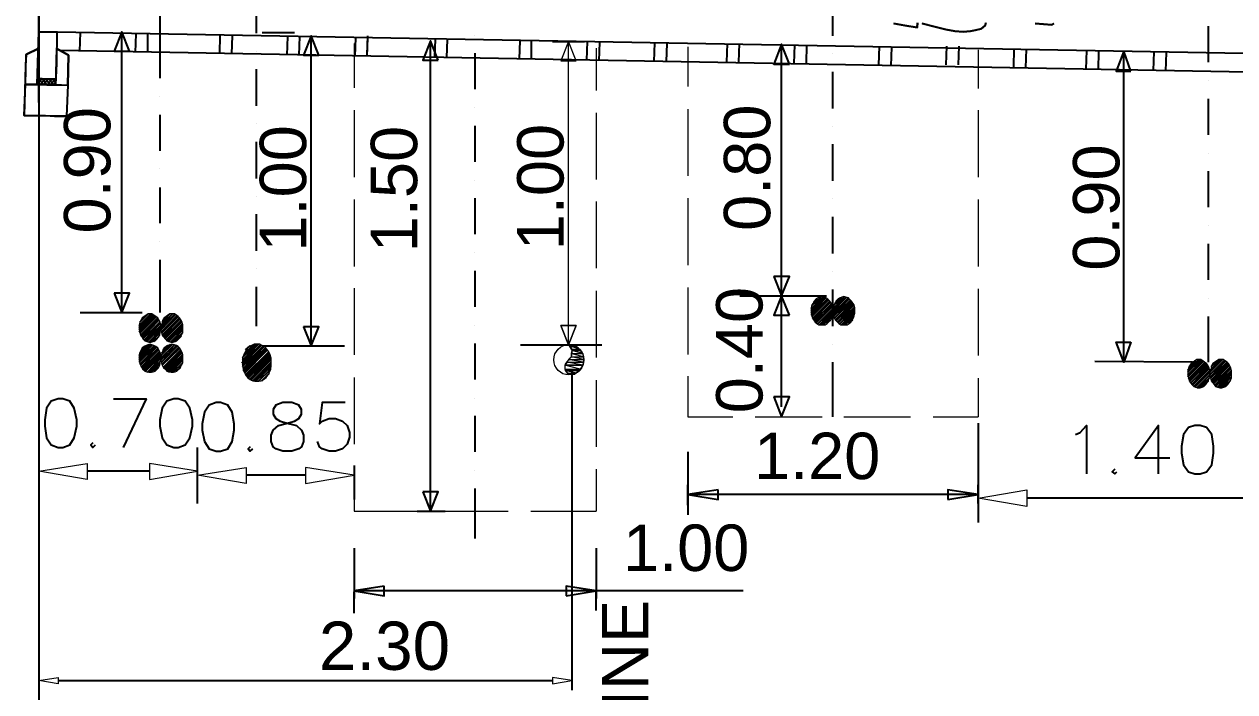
# Model space of a CAD drawing. Header units: inches. Extents: x 11 to 850, y 10 to 598.
# Drawn here: x 122.9 to 245.6, y 107.9 to 175.5 of the extents above; entities that cross this region are included whole.
import ezdxf

# ---------------------------------------------------------------- set-up
doc = ezdxf.new("R2010")
doc.units = ezdxf.units.IN
doc.header["$MEASUREMENT"] = 0
doc.layers.add('PDF_Geometry', color=7, linetype='Continuous')
doc.layers.add('PDF_Text', color=7, linetype='Continuous')
doc.styles.add('PDF Arial', font='arial.ttf')

msp = doc.modelspace()

# ---------------------------------------------------------------- linework, layer by layer
at = {"layer": 'PDF_Geometry', "lineweight": 25}
for points in [[(124.42, 167.6), (124.42, 296.9)], [(124.42, 167.6), (124.29, 243.57)], [(124.42, 214.04), (124.42, 34.48)], [(136.65, 179.9), (136.65, 174.76)], [(146.47, 174.63), (146.47, 178.6)], [(204.87, 174.37), (204.87, 178.08)], [(136.65, 175.41), (136.65, 170.08)], [(124.29, 171.64), (124.42, 174.76), (125.33, 174.76)], [(125.33, 174.76), (126.24, 174.76)], [(126.24, 174.76), (126.18, 171.57)], [(133.59, 172.81), (132.81, 174.76), (132.03, 172.81), (133.59, 172.81)], [(132.81, 146.34), (132.81, 174.76)], [(147.05, 174.69), (150.3, 174.69)], [(152.78, 172.42), (152, 174.37), (151.22, 172.42), (152.78, 172.42)], [(152, 142.96), (152, 174.37)], [(168.58, 174.43), (168.58, 174.43)], [(242.92, 171.7), (242.92, 175.34)], [(124.36, 173.07), (124.23, 169.43), (123.05, 169.43), (123.12, 172.48), (124.36, 173.07)], [(124.36, 173.07), (123.12, 172.48)], [(126.18, 173.07), (126.11, 169.43), (127.35, 169.36), (127.41, 172.42), (126.18, 173.07)], [(126.18, 173.07), (127.41, 172.42), (127.35, 169.36)], [(164.87, 171.9), (164.09, 173.85), (163.31, 171.9), (164.87, 171.9)], [(164.09, 126.24), (164.09, 173.52)], [(176.45, 173.78), (179.7, 173.78)], [(200.45, 171.51), (199.67, 173.52), (198.89, 171.51), (200.45, 171.51)], [(199.67, 136.78), (199.67, 173.52)], [(123.12, 172.48), (123.05, 171.31)], [(146.47, 172.81), (146.47, 172.81)], [(168.58, 172.61), (168.58, 168.97)], [(204.87, 172.55), (204.87, 172.55)], [(235.05, 170.79), (234.33, 172.81), (233.55, 170.79), (235.05, 170.79)], [(234.33, 141.33), (234.33, 172.81)], [(123.05, 171.31), (122.92, 166.3)], [(124.23, 169.43), (124.29, 171.64)], [(126.18, 171.57), (126.11, 169.43)], [(146.47, 167.28), (146.47, 170.99)], [(204.87, 167.02), (204.87, 170.73)], [(127.35, 169.36), (127.22, 166.24), (122.92, 166.3), (123.05, 169.43), (127.35, 169.36)], [(123.05, 169.43), (124.23, 169.43)], [(124.23, 169.49), (124.75, 170.01)], [(124.23, 169.43), (125.14, 169.43)], [(124.29, 170.08), (125.2, 170.01)], [(124.29, 169.88), (124.36, 170.01)], [(124.49, 169.43), (124.29, 169.75)], [(124.88, 169.43), (124.36, 170.01)], [(124.55, 169.43), (125.07, 170.01)], [(125.2, 169.43), (124.75, 170.01)], [(124.88, 169.43), (125.4, 170.01)], [(125.53, 169.43), (125.07, 170.01)], [(125.14, 169.43), (126.11, 169.43)], [(125.2, 170.01), (126.11, 170.01)], [(125.27, 169.43), (125.79, 170.01)], [(125.92, 169.43), (125.4, 170.01)], [(125.59, 169.43), (126.11, 170.01), (126.11, 170.01)], [(126.11, 169.56), (125.79, 170.01)], [(125.92, 169.43), (126.11, 169.56)], [(126.11, 170.01), (126.11, 170.01)], [(126.11, 169.43), (127.35, 169.36), (127.22, 166.24)], [(242.92, 169.82), (242.92, 169.82)], [(136.65, 168.25), (136.65, 168.25)], [(168.58, 167.08), (168.58, 167.08)], [(242.92, 164.35), (242.92, 167.99)], [(122.92, 166.3), (124.16, 166.3)], [(124.16, 166.3), (125.07, 166.3)], [(125.07, 166.3), (125.98, 166.24)], [(125.98, 166.24), (127.22, 166.24)], [(136.65, 166.37), (136.65, 162.73)], [(146.47, 165.46), (146.47, 165.46)], [(168.58, 165.26), (168.58, 161.62)], [(204.87, 165.2), (204.87, 165.2)], [(146.47, 159.93), (146.47, 163.64)], [(204.87, 159.67), (204.87, 163.38)], [(242.92, 162.47), (242.92, 162.47)], [(136.65, 160.91), (136.65, 160.91)], [(168.58, 159.74), (168.58, 159.74)], [(242.92, 157), (242.92, 160.65)], [(136.65, 159.02), (136.65, 155.38)], [(146.47, 158.11), (146.47, 158.11)], [(168.58, 157.91), (168.58, 154.27)], [(204.87, 157.85), (204.87, 157.85)], [(146.47, 152.58), (146.47, 156.29)], [(204.87, 152.32), (204.87, 156.03)], [(242.92, 155.12), (242.92, 155.12)], [(136.65, 153.56), (136.65, 153.56)], [(168.58, 152.39), (168.58, 152.39)], [(242.92, 149.65), (242.92, 153.3)], [(136.65, 151.67), (136.65, 146.34)], [(146.47, 150.76), (146.47, 150.76)], [(168.58, 150.57), (168.58, 146.92)], [(198.89, 149.98), (199.67, 148.03), (200.45, 149.98), (198.89, 149.98)], [(204.87, 150.5), (204.87, 150.5)], [(146.47, 144.97), (146.47, 148.94)], [(204.87, 144.97), (204.87, 148.68)], [(132.03, 148.29), (132.81, 146.34), (133.59, 148.29), (132.03, 148.29)], [(195.44, 148.03), (204.22, 148.03)], [(200.45, 146.08), (199.67, 148.03), (198.89, 146.08), (200.45, 146.08)], [(242.92, 147.77), (242.92, 147.77)], [(128.58, 146.34), (134.89, 146.34)], [(151.22, 144.91), (152, 142.96), (152.78, 144.91), (151.22, 144.91)], [(168.58, 145.04), (168.58, 145.04)], [(242.92, 141.33), (242.92, 145.95)], [(147.05, 142.96), (155.38, 142.96)], [(168.58, 143.22), (168.58, 139.57)], [(173.2, 143.09), (181.46, 143.09)], [(204.87, 143.15), (204.87, 143.15)], [(235.05, 143.35), (234.33, 141.33), (233.55, 143.35), (235.05, 143.35)], [(204.87, 135.8), (204.87, 141.33)], [(241.29, 141.33), (231.4, 141.4)], [(126.37, 137.62), (125.66, 137.36), (125.2, 136.65), (125.01, 135.48), (125.01, 134.83), (125.2, 133.66), (125.66, 132.94), (126.37, 132.68), (126.83, 132.68), (127.54, 132.94), (128, 133.66), (128.26, 134.83), (128.26, 135.48), (128, 136.65), (127.54, 137.36), (126.83, 137.62), (126.37, 137.62)], [(131.96, 137.62), (135.28, 137.62), (132.94, 132.68)], [(138.08, 137.62), (137.36, 137.36), (136.91, 136.65), (136.65, 135.48), (136.65, 134.83), (136.91, 133.66), (137.36, 132.94), (138.08, 132.68), (138.53, 132.68), (139.25, 132.94), (139.7, 133.66), (139.96, 134.83), (139.96, 135.48), (139.7, 136.65), (139.25, 137.36), (138.53, 137.62), (138.08, 137.62)], [(168.58, 137.69), (168.58, 137.69)], [(198.89, 137.82), (199.67, 135.8), (200.45, 137.82), (198.89, 137.82)], [(142.37, 137.23), (141.66, 136.97), (141.2, 136.26), (140.94, 135.09), (140.94, 134.44), (141.2, 133.27), (141.66, 132.55), (142.37, 132.29), (142.83, 132.29), (143.54, 132.55), (144, 133.27), (144.19, 134.44), (144.19, 135.09), (144, 136.26), (143.54, 136.97), (142.83, 137.23), (142.37, 137.23)], [(149.13, 137.23), (148.42, 136.97), (148.16, 136.52), (148.16, 136.06), (148.42, 135.61), (148.87, 135.35), (149.85, 135.09), (150.5, 134.89), (151.02, 134.44), (151.22, 133.92), (151.22, 133.27), (151.02, 132.75), (150.76, 132.55), (150.04, 132.29), (149.13, 132.29), (148.42, 132.55), (148.16, 132.75), (147.96, 133.27), (147.96, 133.92), (148.16, 134.44), (148.68, 134.89), (149.33, 135.09), (150.3, 135.35), (150.76, 135.61), (151.02, 136.06), (151.02, 136.52), (150.76, 136.97), (150.04, 137.23), (149.13, 137.23)], [(155.44, 137.23), (153.1, 137.23), (152.84, 135.09), (153.1, 135.35), (153.82, 135.61), (154.47, 135.61), (155.18, 135.35), (155.64, 134.89), (155.9, 134.18), (155.9, 133.72), (155.64, 133.01), (155.18, 132.55), (154.47, 132.29), (153.82, 132.29), (153.1, 132.55), (152.84, 132.75), (152.65, 133.27)], [(168.58, 135.87), (168.58, 132.23)], [(219.57, 135.15), (219.57, 125.07)], [(229.45, 133.98), (229.91, 134.18), (230.56, 134.89), (230.56, 130.01)], [(237.84, 130.01), (237.84, 134.89), (235.5, 131.64), (239.01, 131.64)], [(241.55, 134.89), (240.9, 134.7), (240.38, 133.98), (240.18, 132.81), (240.18, 132.09), (240.38, 130.92), (240.9, 130.21), (241.55, 130.01), (242.07, 130.01), (242.72, 130.21), (243.24, 130.92), (243.44, 132.09), (243.44, 132.81), (243.24, 133.98), (242.72, 134.7), (242.07, 134.89), (241.55, 134.89)], [(129.88, 133.14), (129.69, 132.94), (129.88, 132.68), (130.14, 132.94)], [(140.48, 127.02), (140.48, 132.68)], [(145.82, 132.75), (145.62, 132.55), (145.82, 132.29), (146.08, 132.55)], [(219.57, 132.62), (219.57, 125.79)], [(140.48, 128.26), (140.48, 132.29)], [(190.17, 132.23), (190.17, 125.85)], [(135.61, 130.27), (129.3, 130.27)], [(156.35, 130.86), (156.35, 127.41)], [(168.58, 130.34), (168.58, 130.34)], [(233.42, 130.47), (233.16, 130.21), (233.42, 130.01), (233.62, 130.21)], [(151.41, 129.88), (145.43, 129.88)], [(190.17, 126.83), (190.17, 128.91)], [(219.57, 127.02), (219.57, 128.91)], [(124.42, 128.58), (124.42, 127.8)], [(163.31, 128.19), (164.09, 126.24), (164.87, 128.19), (163.31, 128.19)], [(168.58, 128.52), (168.58, 123.45)], [(193.23, 128.39), (190.17, 127.93), (193.23, 127.41), (193.23, 128.39)], [(219.57, 127.93), (190.17, 127.93)], [(216.51, 127.41), (219.57, 127.93), (216.51, 128.39), (216.51, 127.41)], [(248.38, 127.54), (224.51, 127.54)], [(162.73, 126.24), (165.59, 126.24)], [(156.35, 122.47), (156.35, 117.4)], [(180.87, 122.47), (180.87, 117.4)], [(159.41, 118.63), (156.35, 118.18), (159.41, 117.66), (159.41, 118.63)], [(195.77, 118.18), (156.35, 118.18)], [(156.35, 115.9), (156.35, 118.05)], [(177.82, 117.66), (180.87, 118.18), (177.82, 118.63), (177.82, 117.66)], [(180.87, 116.16), (180.87, 118.05)]]:
    msp.add_lwpolyline(points, dxfattribs=at)
at = {"layer": 'PDF_Geometry', "color": 30, "lineweight": 25}
for points in [[(211.05, 175.6), (212.15, 175.41), (213.39, 175.21), (213.45, 175.67)], [(213.45, 175.67), (213.39, 175.21), (212.15, 175.41), (211.05, 175.6)], [(213.91, 175.6), (215.21, 175.28), (216.32, 175.02), (217.23, 174.82), (218.07, 174.76), (218.79, 174.82), (219.31, 174.95), (219.89, 175.08), (220.28, 175.41), (220.35, 175.67)], [(220.35, 175.67), (220.28, 175.41), (219.89, 175.08), (219.31, 174.95), (218.79, 174.82), (218.07, 174.76), (217.23, 174.82), (216.32, 175.02), (215.21, 175.28), (213.91, 175.6)], [(225.36, 175.6), (227.05, 175.47), (227.24, 175.6)], [(227.24, 175.6), (227.05, 175.47), (225.36, 175.6)]]:
    msp.add_lwpolyline(points, dxfattribs=at)
at = {"layer": 'PDF_Geometry', "color": 1, "lineweight": 25}
for points in [[(280.25, 171.96), (124.42, 174.76)], [(128.58, 174.69), (128.52, 172.81)], [(134.24, 174.56), (134.18, 172.68)], [(135.41, 174.56), (135.41, 172.68)], [(142.76, 174.43), (142.7, 172.55)], [(144, 174.37), (143.93, 172.55)], [(149.59, 174.3), (149.52, 172.42)], [(150.83, 174.3), (150.76, 172.42)], [(157.72, 174.37), (157.65, 172.48)], [(156.48, 174.17), (156.42, 172.29)], [(157.72, 174.17), (157.65, 172.29)], [(164.55, 174.04), (164.48, 172.16)], [(165.78, 173.98), (165.72, 172.16)], [(173.13, 173.85), (173.07, 172.03)], [(174.3, 173.85), (174.3, 171.96)], [(179.96, 173.78), (179.9, 171.9)], [(181.2, 173.72), (181.13, 171.83)], [(186.79, 173.65), (186.73, 171.77)], [(188.03, 173.59), (187.96, 171.77)], [(194.14, 173.59), (194.07, 171.7)], [(195.37, 173.59), (195.31, 171.7)], [(200.97, 173.46), (200.9, 171.57)], [(202.2, 173.46), (202.14, 171.57)], [(209.55, 173.33), (209.49, 171.38)], [(210.79, 173.2), (210.72, 171.31)], [(216.38, 173.33), (216.32, 171.44)], [(217.62, 173.33), (217.55, 171.44)], [(223.21, 173.07), (223.15, 171.18)], [(224.45, 173), (224.38, 171.12)], [(280.18, 170.08), (126.57, 172.87)], [(230.56, 172.87), (230.49, 170.99)], [(231.79, 172.81), (231.73, 170.92)], [(237.39, 172.74), (237.32, 170.86)], [(238.62, 172.68), (238.56, 170.79)], [(124.42, 162.73), (124.42, 108.1)], [(134.57, 145.04), (135.74, 146.21)], [(134.57, 144.84), (135.93, 146.14)], [(134.57, 144.58), (136.06, 146.08)], [(134.57, 144.39), (136.19, 146.01)], [(134.63, 145.36), (135.48, 146.21)], [(136.78, 144.84), (138.14, 146.14)], [(136.78, 144.58), (138.27, 146.14)], [(136.84, 145.1), (137.95, 146.21)], [(136.84, 144.39), (138.4, 146.01)], [(136.91, 145.36), (137.69, 146.21)], [(134.63, 144.26), (136.32, 145.95)], [(134.7, 144.06), (136.45, 145.82)], [(134.76, 143.93), (136.52, 145.69)], [(134.89, 143.8), (136.58, 145.56)], [(134.96, 143.67), (136.65, 145.36)], [(135.09, 143.54), (136.71, 145.23)], [(135.22, 143.48), (136.78, 145.04)], [(135.35, 143.41), (136.78, 144.84)], [(136.84, 144.26), (138.53, 145.95)], [(136.91, 144.06), (138.66, 145.82)], [(136.97, 143.93), (138.73, 145.69)], [(137.1, 143.8), (138.86, 145.56)], [(137.17, 143.67), (138.92, 145.43)], [(137.3, 143.54), (138.99, 145.23)], [(137.43, 143.48), (138.99, 145.04)], [(137.56, 143.41), (138.99, 144.84)], [(135.54, 143.35), (136.78, 144.58)], [(135.74, 143.35), (136.71, 144.32)], [(136.06, 143.41), (136.58, 143.93)], [(137.75, 143.35), (138.99, 144.58)], [(137.95, 143.35), (138.99, 144.32)], [(138.27, 143.41), (138.86, 144)], [(134.57, 141.92), (135.74, 143.15)], [(134.57, 141.72), (135.93, 143.09)], [(134.57, 141.53), (136.13, 143.02)], [(134.57, 141.33), (136.26, 142.96)], [(134.63, 142.24), (135.54, 143.15)], [(134.63, 141.13), (136.32, 142.83)], [(134.7, 141), (136.45, 142.7)], [(134.76, 140.81), (136.52, 142.57)], [(134.83, 142.63), (135.15, 142.96)], [(134.89, 140.68), (136.65, 142.44)], [(134.96, 140.55), (136.71, 142.31)], [(136.78, 141.98), (137.95, 143.15)], [(136.78, 141.72), (138.14, 143.09)], [(136.78, 141.53), (138.34, 143.02)], [(136.84, 142.24), (137.75, 143.15)], [(136.84, 141.33), (138.47, 142.96)], [(136.91, 141.13), (138.6, 142.83)], [(136.91, 141), (138.66, 142.7)], [(137.04, 140.81), (138.79, 142.57)], [(137.1, 142.7), (137.36, 142.96)], [(137.1, 140.68), (138.86, 142.44)], [(137.23, 140.61), (138.92, 142.31)], [(135.09, 140.48), (136.71, 142.11)], [(135.22, 140.42), (136.78, 141.92)], [(135.41, 140.29), (136.78, 141.72)], [(135.54, 140.29), (136.78, 141.46)], [(135.8, 140.29), (136.71, 141.2)], [(137.3, 140.48), (138.99, 142.11)], [(137.49, 140.42), (138.99, 141.92)], [(137.62, 140.35), (138.99, 141.72)], [(137.82, 140.29), (138.99, 141.53)], [(138.01, 140.29), (138.92, 141.2)], [(240.83, 140.55), (241.94, 141.59)], [(240.83, 140.29), (242.14, 141.59)], [(240.83, 140.03), (242.27, 141.53)], [(240.83, 139.83), (242.46, 141.46)], [(240.9, 139.64), (242.59, 141.33)], [(240.96, 140.87), (241.68, 141.53)], [(240.96, 139.51), (242.66, 141.2)], [(241.03, 139.38), (242.79, 141.13)], [(243.05, 140.29), (244.35, 141.59)], [(243.05, 140.03), (244.54, 141.53)], [(243.11, 140.55), (244.15, 141.59)], [(243.11, 139.83), (244.67, 141.46)], [(243.11, 139.7), (244.8, 141.33)], [(243.18, 140.87), (243.89, 141.53)], [(243.18, 139.51), (244.93, 141.26)], [(243.24, 139.38), (245, 141.13)], [(136.13, 140.42), (136.52, 140.81)], [(138.34, 140.42), (138.79, 140.81)], [(178.4, 140.61), (178.4, 108.1)], [(241.09, 139.18), (242.85, 140.94)], [(241.23, 139.05), (242.92, 140.81)], [(241.29, 138.99), (242.98, 140.68)], [(241.42, 138.86), (243.05, 140.48)], [(241.55, 138.79), (243.05, 140.29)], [(241.75, 138.73), (243.05, 140.03)], [(243.31, 139.25), (245.06, 141)], [(243.44, 139.12), (245.13, 140.81)], [(243.57, 138.99), (245.19, 140.68)], [(243.63, 138.86), (245.26, 140.48)], [(243.83, 138.79), (245.26, 140.29)], [(243.96, 138.73), (245.26, 140.09)], [(244.15, 138.73), (245.26, 139.83)], [(241.94, 138.73), (243.05, 139.77)], [(242.2, 138.79), (242.92, 139.44)], [(244.41, 138.79), (245.19, 139.51)], [(126.37, 109.07), (176.45, 109.07)]]:
    msp.add_lwpolyline(points, dxfattribs=at)
at = {"layer": 'PDF_Geometry', "color": 3, "lineweight": 0}
for points in [[(132.81, 174.76), (132.03, 172.81), (133.59, 172.81), (132.81, 174.76)], [(152, 174.37), (151.22, 172.42), (152.78, 172.42), (152, 174.37)], [(164.09, 173.85), (163.31, 171.9), (164.87, 171.9), (164.09, 173.85)], [(199.67, 173.52), (198.89, 171.51), (200.45, 171.51), (199.67, 173.52)], [(132.03, 172.81), (133.59, 172.81), (133.59, 172.81), (132.03, 172.81)], [(151.22, 172.42), (152.78, 172.42), (152.78, 172.42), (151.22, 172.42)], [(163.31, 171.9), (164.87, 171.9), (164.87, 171.9), (163.31, 171.9)], [(234.33, 172.81), (233.55, 170.79), (235.05, 170.79), (234.33, 172.81)], [(198.89, 171.51), (200.45, 171.51), (200.45, 171.51), (198.89, 171.51)], [(233.55, 170.79), (235.05, 170.79), (235.05, 170.79), (233.55, 170.79)], [(200.45, 149.98), (200.45, 149.98), (198.89, 149.98), (200.45, 149.98)], [(200.45, 149.98), (198.89, 149.98), (200.45, 149.98)], [(198.89, 149.98), (200.45, 149.98), (199.67, 148.03), (198.89, 149.98)], [(133.59, 148.29), (133.59, 148.29), (132.03, 148.29), (133.59, 148.29)], [(133.59, 148.29), (132.03, 148.29), (132.81, 146.34), (133.59, 148.29)], [(199.67, 148.03), (198.89, 146.08), (200.45, 146.08), (199.67, 148.03)], [(198.89, 146.08), (200.45, 146.08), (200.45, 146.08), (198.89, 146.08)], [(151.22, 144.91), (151.22, 144.91), (152.78, 144.91), (151.22, 144.91)], [(151.22, 144.91), (152.78, 144.91), (152, 142.96), (151.22, 144.91)], [(233.55, 143.35), (233.55, 143.35), (235.05, 143.35), (233.55, 143.35)], [(233.55, 143.35), (235.05, 143.35), (234.33, 141.33), (233.55, 143.35)], [(198.89, 137.82), (198.89, 137.82), (200.45, 137.82), (198.89, 137.82)], [(198.89, 137.82), (200.45, 137.82), (199.67, 135.8), (198.89, 137.82)], [(164.87, 128.19), (164.87, 128.19), (163.31, 128.19), (164.87, 128.19)], [(164.87, 128.19), (163.31, 128.19), (164.09, 126.24), (164.87, 128.19)], [(193.23, 128.39), (190.17, 127.93), (193.23, 127.93), (193.23, 128.39)], [(190.17, 127.93), (193.23, 127.93), (193.23, 127.41), (190.17, 127.93)], [(216.51, 128.39), (216.51, 127.93), (219.57, 127.93), (216.51, 128.39)], [(216.51, 127.93), (219.57, 127.93), (216.51, 127.41), (216.51, 127.93)], [(159.41, 118.63), (156.35, 118.18), (159.41, 118.18), (159.41, 118.63)], [(156.35, 118.18), (159.41, 118.18), (159.41, 117.66), (156.35, 118.18)], [(177.82, 118.63), (177.82, 118.18), (180.87, 118.18), (177.82, 118.63)], [(177.82, 118.18), (180.87, 118.18), (177.82, 117.66), (177.82, 118.18)]]:
    msp.add_lwpolyline(points, dxfattribs=at)
at = {"layer": 'PDF_Geometry', "color": 30, "lineweight": 20}
for points in [[(156.35, 173.59), (156.35, 169.1)], [(180.87, 173.13), (180.87, 168.84)], [(156.35, 166.82), (156.35, 160.06)], [(180.87, 166.56), (180.87, 159.8)], [(156.35, 157.78), (156.35, 151.02)], [(180.87, 157.59), (180.87, 150.83)], [(156.35, 148.81), (156.35, 142.05)], [(180.87, 148.55), (180.87, 141.79)], [(156.35, 139.77), (156.35, 133.01)], [(180.87, 139.51), (180.87, 132.75)], [(156.35, 130.73), (156.35, 126.24)], [(180.87, 130.47), (180.87, 126.24)], [(156.35, 126.24), (162.92, 126.24)], [(165.2, 126.24), (171.96, 126.24)], [(174.24, 126.24), (180.87, 126.24)]]:
    msp.add_lwpolyline(points, dxfattribs=at)
at = {"layer": 'PDF_Geometry', "color": 1, "lineweight": 20}
for points in [[(178.86, 171.83), (178.08, 173.78), (177.29, 171.83), (178.86, 171.83)], [(178.08, 143.09), (178.08, 173.78)], [(135.67, 146.21), (135.48, 146.21), (135.28, 146.08), (135.09, 145.95), (134.89, 145.82), (134.76, 145.62), (134.63, 145.36), (134.57, 145.1), (134.57, 144.84), (134.57, 144.58), (134.63, 144.32), (134.7, 144.06), (134.83, 143.87), (134.96, 143.67), (135.15, 143.48), (135.35, 143.41), (135.54, 143.35), (135.8, 143.35), (136, 143.41), (136.19, 143.48), (136.39, 143.67), (136.52, 143.87), (136.65, 144.06), (136.71, 144.32), (136.78, 144.58), (136.78, 144.84), (136.78, 145.1), (136.71, 145.36), (136.58, 145.62), (136.45, 145.82), (136.26, 145.95), (136.06, 146.08), (135.87, 146.21), (135.67, 146.21)], [(137.88, 146.21), (137.69, 146.21), (137.49, 146.08), (137.3, 145.95), (137.1, 145.82), (136.97, 145.62), (136.91, 145.36), (136.84, 145.1), (136.78, 144.84), (136.78, 144.58), (136.84, 144.32), (136.91, 144.06), (137.04, 143.87), (137.23, 143.67), (137.36, 143.48), (137.56, 143.41), (137.82, 143.35), (138.01, 143.35), (138.21, 143.41), (138.4, 143.48), (138.6, 143.67), (138.73, 143.87), (138.86, 144.06), (138.99, 144.32), (138.99, 144.58), (138.99, 144.84), (138.99, 145.1), (138.92, 145.36), (138.79, 145.62), (138.66, 145.82), (138.53, 145.95), (138.34, 146.08), (138.14, 146.21), (137.88, 146.21)], [(177.29, 145.04), (178.08, 143.09), (178.86, 145.04), (177.29, 145.04)], [(135.67, 143.15), (135.48, 143.09), (135.28, 143.02), (135.09, 142.89), (134.89, 142.76), (134.76, 142.57), (134.63, 142.31), (134.57, 142.05), (134.57, 141.79), (134.57, 141.53), (134.63, 141.26), (134.7, 141), (134.83, 140.74), (134.96, 140.61), (135.15, 140.42), (135.35, 140.35), (135.54, 140.29), (135.8, 140.29), (136, 140.35), (136.19, 140.42), (136.39, 140.61), (136.52, 140.74), (136.65, 141), (136.71, 141.26), (136.78, 141.53), (136.78, 141.79), (136.78, 142.05), (136.71, 142.31), (136.58, 142.57), (136.45, 142.76), (136.26, 142.89), (136.06, 143.02), (135.87, 143.09), (135.67, 143.15)], [(137.88, 143.15), (137.69, 143.09), (137.49, 143.02), (137.3, 142.89), (137.1, 142.76), (136.97, 142.57), (136.91, 142.31), (136.84, 142.05), (136.78, 141.79), (136.78, 141.53), (136.84, 141.26), (136.91, 141), (137.04, 140.74), (137.23, 140.61), (137.36, 140.42), (137.56, 140.35), (137.82, 140.29), (138.01, 140.29), (138.21, 140.35), (138.4, 140.42), (138.6, 140.61), (138.73, 140.74), (138.86, 141), (138.99, 141.26), (138.99, 141.53), (138.99, 141.79), (138.99, 142.05), (138.92, 142.31), (138.79, 142.57), (138.66, 142.76), (138.53, 142.89), (138.34, 143.02), (138.14, 143.09), (137.88, 143.15)], [(241.94, 141.59), (241.75, 141.59), (241.55, 141.46), (241.36, 141.33), (241.16, 141.2), (241.03, 141), (240.9, 140.74), (240.83, 140.48), (240.83, 140.22), (240.83, 139.96), (240.9, 139.7), (240.96, 139.44), (241.09, 139.25), (241.23, 139.05), (241.42, 138.86), (241.62, 138.79), (241.81, 138.73), (242.07, 138.73), (242.27, 138.79), (242.46, 138.86), (242.66, 139.05), (242.79, 139.25), (242.92, 139.44), (242.98, 139.7), (243.05, 139.96), (243.05, 140.22), (243.05, 140.48), (242.98, 140.74), (242.85, 141), (242.72, 141.2), (242.53, 141.33), (242.33, 141.46), (242.14, 141.59), (241.94, 141.59)], [(244.15, 141.59), (243.96, 141.59), (243.76, 141.46), (243.57, 141.33), (243.37, 141.2), (243.24, 141), (243.18, 140.74), (243.11, 140.48), (243.05, 140.22), (243.05, 139.96), (243.11, 139.7), (243.18, 139.44), (243.31, 139.25), (243.5, 139.05), (243.63, 138.86), (243.83, 138.79), (244.09, 138.73), (244.28, 138.73), (244.48, 138.79), (244.67, 138.86), (244.87, 139.05), (245, 139.25), (245.13, 139.44), (245.26, 139.7), (245.26, 139.96), (245.26, 140.22), (245.26, 140.48), (245.19, 140.74), (245.06, 141), (244.93, 141.2), (244.8, 141.33), (244.61, 141.46), (244.41, 141.59), (244.15, 141.59)]]:
    msp.add_lwpolyline(points, dxfattribs=at)
at = {"layer": 'PDF_Geometry', "color": 1, "lineweight": 0}
for points in [[(178.08, 173.78), (177.29, 171.83), (178.86, 171.83), (178.08, 173.78)], [(177.29, 171.83), (178.86, 171.83), (178.86, 171.83), (177.29, 171.83)], [(177.29, 145.04), (177.29, 145.04), (178.86, 145.04), (177.29, 145.04)], [(177.29, 145.04), (178.86, 145.04), (178.08, 143.09), (177.29, 145.04)], [(178.86, 145.04), (178.86, 145.04), (178.86, 145.04)], [(178.08, 143.09), (178.14, 142.96), (178.66, 142.96), (178.08, 143.09)], [(178.34, 142.63), (179.18, 142.63), (178.14, 142.96), (178.34, 142.63)], [(179.18, 142.63), (178.14, 142.96), (178.66, 142.96), (179.18, 142.63)], [(178.4, 142.5), (179.25, 142.5), (178.34, 142.63), (178.4, 142.5)], [(179.25, 142.5), (178.34, 142.63), (179.18, 142.63), (179.25, 142.5)], [(178.34, 142.18), (179.51, 142.18), (178.4, 142.5), (178.34, 142.18)], [(179.51, 142.18), (178.4, 142.5), (179.25, 142.5), (179.51, 142.18)], [(177.69, 141), (179.51, 141), (177.95, 141.33), (177.69, 141)], [(177.95, 141.33), (179.57, 141.33), (178.08, 141.59), (177.95, 141.33)], [(179.51, 141), (177.95, 141.33), (179.57, 141.33), (179.51, 141)], [(178.08, 141.59), (179.64, 141.59), (178.34, 141.85), (178.08, 141.59)], [(179.57, 141.33), (178.08, 141.59), (179.64, 141.59), (179.57, 141.33)], [(178.34, 141.85), (179.57, 141.85), (178.34, 142.18), (178.34, 141.85)], [(179.57, 141.85), (178.34, 142.18), (179.51, 142.18), (179.57, 141.85)], [(179.64, 141.59), (178.34, 141.85), (179.57, 141.85), (179.64, 141.59)], [(179.51, 141), (179.51, 141), (177.69, 141), (179.51, 141)], [(179.51, 141), (177.69, 141), (179.51, 141)], [(177.69, 140.61), (179.25, 140.61), (177.69, 141), (177.69, 140.61)], [(179.25, 140.61), (177.69, 141), (179.51, 141), (179.25, 140.61)], [(177.75, 140.48), (179.18, 140.48), (177.69, 140.61), (177.75, 140.48)], [(179.18, 140.48), (177.69, 140.61), (179.25, 140.61), (179.18, 140.48)], [(177.95, 140.22), (178.86, 140.22), (177.75, 140.48), (177.95, 140.22)], [(178.86, 140.22), (177.75, 140.48), (179.18, 140.48), (178.86, 140.22)], [(177.95, 140.22), (178.21, 140.09), (178.73, 140.09), (177.95, 140.22)], [(177.95, 140.22), (178.86, 140.22), (178.73, 140.09), (177.95, 140.22)], [(178.21, 140.09), (178.73, 140.09), (178.34, 140.09), (178.21, 140.09)], [(126.37, 109.4), (126.37, 108.75), (124.42, 109.07), (126.37, 109.4)], [(176.45, 109.4), (176.45, 108.75), (178.4, 109.07), (176.45, 109.4)]]:
    msp.add_lwpolyline(points, dxfattribs=at)
at = {"layer": 'PDF_Geometry', "color": 3, "lineweight": 20}
for points in [[(190.17, 173.26), (190.17, 169.23)], [(219.57, 172.94), (219.57, 169.04)], [(190.17, 166.95), (190.17, 160.19)], [(219.57, 166.82), (219.57, 160.06)], [(190.17, 157.91), (190.17, 151.15)], [(219.57, 157.78), (219.57, 151.02)], [(190.17, 148.87), (190.17, 142.11)], [(219.57, 148.74), (219.57, 141.98)], [(203.76, 147.96), (203.57, 147.9), (203.37, 147.83), (203.18, 147.7), (202.98, 147.51), (202.85, 147.31), (202.72, 147.12), (202.66, 146.86), (202.66, 146.6), (202.66, 146.27), (202.72, 146.01), (202.79, 145.82), (202.92, 145.56), (203.05, 145.36), (203.24, 145.23), (203.44, 145.1), (203.63, 145.1), (203.89, 145.1), (204.09, 145.1), (204.28, 145.23), (204.41, 145.36), (204.61, 145.56), (204.74, 145.82), (204.8, 146.01), (204.87, 146.27), (204.87, 146.6), (204.87, 146.86), (204.74, 147.12), (204.67, 147.31), (204.54, 147.51), (204.35, 147.7), (204.15, 147.83), (203.96, 147.9), (203.76, 147.96)], [(205.98, 147.96), (205.78, 147.9), (205.59, 147.83), (205.39, 147.7), (205.2, 147.51), (205.07, 147.31), (205, 147.12), (204.94, 146.86), (204.87, 146.6), (204.87, 146.27), (204.94, 146.01), (205, 145.82), (205.13, 145.56), (205.33, 145.36), (205.46, 145.23), (205.65, 145.1), (205.91, 145.1), (206.11, 145.1), (206.3, 145.1), (206.5, 145.23), (206.69, 145.36), (206.82, 145.56), (206.95, 145.82), (207.02, 146.01), (207.08, 146.27), (207.08, 146.6), (207.08, 146.86), (207.02, 147.12), (206.89, 147.31), (206.76, 147.51), (206.56, 147.7), (206.43, 147.83), (206.17, 147.9), (205.98, 147.96)], [(190.17, 139.9), (190.17, 135.8)], [(219.57, 139.7), (219.57, 135.8)], [(190.17, 135.8), (194.72, 135.8)], [(197, 135.8), (203.76, 135.8)], [(205.98, 135.8), (212.74, 135.8)], [(215.02, 135.8), (219.57, 135.8)]]:
    msp.add_lwpolyline(points, dxfattribs=at)
at = {"layer": 'PDF_Geometry', "color": 3, "lineweight": 25}
for points in [[(202.66, 146.73), (203.83, 147.9)], [(202.66, 146.53), (204.02, 147.9)], [(202.66, 146.27), (204.15, 147.83)], [(202.66, 146.08), (204.35, 147.77)], [(202.72, 147.05), (203.63, 147.9)], [(202.72, 145.95), (204.41, 147.64)], [(202.79, 145.75), (204.54, 147.51)], [(202.85, 145.62), (204.61, 147.38)], [(202.92, 147.44), (203.24, 147.77)], [(202.98, 145.49), (204.74, 147.25)], [(204.87, 146.73), (206.04, 147.9)], [(204.87, 146.53), (206.24, 147.9)], [(204.87, 146.27), (206.43, 147.83)], [(204.94, 147.05), (205.85, 147.9)], [(204.94, 146.14), (206.56, 147.77)], [(204.94, 145.95), (206.69, 147.64)], [(205, 145.75), (206.76, 147.51)], [(205.13, 145.62), (206.89, 147.38)], [(205.2, 147.51), (205.46, 147.77)], [(205.2, 145.49), (206.95, 147.25)], [(203.05, 145.36), (204.8, 147.05)], [(203.18, 145.3), (204.8, 146.92)], [(203.31, 145.17), (204.87, 146.73)], [(203.5, 145.1), (204.87, 146.53)], [(203.63, 145.1), (204.87, 146.27)], [(203.89, 145.1), (204.8, 146.01)], [(205.33, 145.36), (207.02, 147.12)], [(205.39, 145.3), (207.08, 146.92)], [(205.52, 145.17), (207.08, 146.73)], [(205.72, 145.1), (207.08, 146.53)], [(205.91, 145.1), (207.08, 146.27)], [(206.11, 145.1), (207.02, 146.01)], [(204.22, 145.23), (204.61, 145.56)], [(206.43, 145.23), (206.89, 145.62)]]:
    msp.add_lwpolyline(points, dxfattribs=at)
at = {"layer": 'PDF_Geometry', "color": 5, "lineweight": 25}
for points in [[(144.97, 141.26), (146.86, 143.09)], [(145.04, 141.79), (146.47, 143.15)], [(145.04, 141.53), (146.66, 143.15)], [(145.04, 141.07), (146.99, 143.09)], [(145.04, 140.87), (147.18, 142.96)], [(145.1, 140.68), (147.25, 142.89)], [(145.1, 140.48), (147.38, 142.76)], [(145.17, 142.11), (146.21, 143.15)], [(145.17, 140.35), (147.51, 142.7)], [(145.23, 140.22), (147.57, 142.57)], [(145.36, 142.57), (145.82, 142.96)], [(145.36, 140.03), (147.7, 142.37)], [(145.43, 139.9), (147.77, 142.24)], [(145.56, 139.83), (147.83, 142.11)], [(145.62, 139.7), (147.9, 141.92)], [(145.75, 139.57), (147.9, 141.79)], [(145.88, 139.51), (147.96, 141.59)], [(146.08, 139.44), (147.96, 141.33)], [(146.21, 139.38), (147.96, 141.13)], [(146.4, 139.38), (147.96, 140.87)], [(146.66, 139.38), (147.9, 140.61)], [(146.99, 139.44), (147.77, 140.22)]]:
    msp.add_lwpolyline(points, dxfattribs=at)
at = {"layer": 'PDF_Geometry', "color": 5, "lineweight": 20}
msp.add_lwpolyline([(146.47, 143.15), (146.21, 143.15), (145.95, 143.02), (145.69, 142.89), (145.49, 142.63), (145.3, 142.37), (145.17, 142.05), (145.04, 141.72), (145.04, 141.33), (145.04, 141), (145.1, 140.61), (145.23, 140.29), (145.36, 140.03), (145.56, 139.77), (145.82, 139.57), (146.08, 139.44), (146.34, 139.38), (146.66, 139.38), (146.92, 139.44), (147.18, 139.57), (147.44, 139.77), (147.64, 140.03), (147.77, 140.29), (147.9, 140.61), (147.96, 141), (147.96, 141.33), (147.96, 141.72), (147.83, 142.05), (147.7, 142.37), (147.51, 142.63), (147.31, 142.89), (147.05, 143.02), (146.79, 143.15), (146.47, 143.15)], dxfattribs=at)
at = {"layer": 'PDF_Geometry', "lineweight": 0}
for points in [[(129.3, 131.05), (129.3, 129.43), (124.42, 130.27), (129.3, 131.05)], [(135.61, 131.05), (135.61, 129.43), (140.48, 130.27), (135.61, 131.05)], [(145.43, 130.66), (145.43, 129.04), (140.48, 129.88), (145.43, 130.66)], [(151.41, 130.66), (151.41, 129.04), (156.35, 129.88), (151.41, 130.66)], [(224.51, 128.39), (224.51, 126.7), (219.57, 127.54), (224.51, 128.39)]]:
    msp.add_lwpolyline(points, dxfattribs=at)
msp.add_circle((178.11, 141.56), 1.53, dxfattribs=at)
for centre, radius, start, end in [((177.39, 142.34), 1.07, 302.5883, 46.9375), ((178.11, 141.56), 1.53, 295.2102, 90.0036), ((178.43, 140.84), 0.748, 132.0934, 294.9142)]:
    msp.add_arc(centre, radius, start, end, dxfattribs=at)

# ---------------------------------------------------------------- texts
at = {"layer": 'PDF_Text', "char_height": 4.7019, "attachment_point": 7, "rotation": 90, "style": 'PDF Arial'}
for s, insert in [('\\W1.001136;0.90', (131.72, 154.35)), ('\\W1.001136;0.80', (198.58, 154.61)), ('\\W1.001125;1.00', (151.56, 152.52)), ('\\W1.001125;1.50', (162.81, 152.45)), ('\\W1.001136;0.90', (233.96, 150.58)), ('\\W1.001136;0.40', (197.8, 136.14))]:
    msp.add_mtext(s, dxfattribs=dict(at, insert=insert))
at = {"layer": 'PDF_Text', "color": 1, "char_height": 4.7019, "attachment_point": 7, "rotation": 90, "style": 'PDF Arial'}
for s, insert in [('\\W1.001125;1.00', (177.64, 152.65)), ('\\W1.000757;IRRIGATION LINE', (186.22, 62.47))]:
    msp.add_mtext(s, dxfattribs=dict(at, insert=insert))
at = {"layer": 'PDF_Text', "char_height": 4.7019, "attachment_point": 7, "style": 'PDF Arial'}
for s, insert in [('\\W1.001125;1.20', (196.87, 129.41)), ('\\W1.001125;1.00', (183.6, 120.11))]:
    msp.add_mtext(s, dxfattribs=dict(at, insert=insert))
at = {"layer": 'PDF_Text', "color": 1, "insert": (152.78, 110.09), "char_height": 4.8882, "attachment_point": 7, "style": 'PDF Arial'}
msp.add_mtext('\\W1.000887;2.30', dxfattribs=at)

doc.saveas('drawing.dxf')
